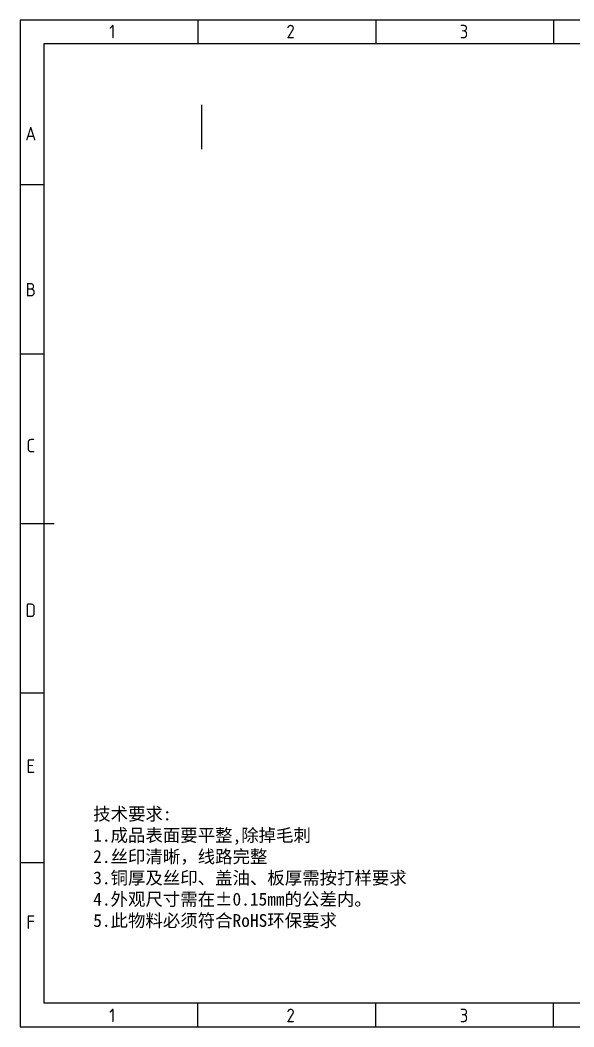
# Model space of a CAD drawing. Header units: inches. Extents: x 32166 to 66782, y 2386 to 7162.
# Drawn here: x 32166 to 33181, y 2386 to 4229 of the extents above; entities that cross this region are included whole.
import ezdxf
from ezdxf.enums import TextEntityAlignment as Align

# ---------------------------------------------------------------- set-up
doc = ezdxf.new("R2010")
doc.units = ezdxf.units.IN
doc.header["$LTSCALE"] = 0.64311
doc.header["$MEASUREMENT"] = 0
doc.layers.get('0').update_dxf_attribs({"linetype": 'CONTINUOUS'})
doc.layers.add('TOPOVERLAY', color=2, linetype='CONTINUOUS')
doc.styles.add('gb', font='gbeitc.shx', dxfattribs={"bigfont": 'gbcbig.shx'})
doc.styles.add('ISO Proportional', font='isocp')

msp = doc.modelspace()

# ---------------------------------------------------------------- linework, layer by layer
for p, q in [((32491.9, 4228.6), (32491.9, 4185.2)), ((32817.7, 4228.6), (32817.7, 4185.2)), ((33143.4, 4228.6), (33143.4, 4185.2)), ((34728.7, 4185.2), (32209.6, 4185.2)), ((32209.6, 4185.2), (32209.6, 2429.3)), ((32166.2, 3927.7), (32209.6, 3927.7)), ((32166.2, 3617.5), (32209.6, 3617.5)), ((32166.2, 3307.2), (32228.3, 3307.2)), ((32166.2, 2997), (32209.6, 2997)), ((32166.2, 2997), (32209.6, 2997)), ((32166.2, 2686.8), (32209.6, 2686.8)), ((34728.7, 2429.3), (32209.6, 2429.3)), ((32491.9, 2385.9), (32491.9, 2429.3)), ((32817.7, 2385.9), (32817.7, 2429.3)), ((33143.4, 2385.9), (33143.4, 2429.3))]:
    msp.add_line(p, q)
msp.add_lwpolyline([(32166.2, 2385.9), (34772.1, 2385.9), (34772.1, 4228.6), (32166.2, 4228.6)], close=True)
at = {"layer": 'TOPOVERLAY'}
msp.add_line((32498.9, 3992.2), (32498.9, 4073.5), dxfattribs=at)

# ---------------------------------------------------------------- texts
at = {"style": 'ISO Proportional'}
for s, p in [('1', (32334.9, 4207.7)), ('2', (32661.8, 4207.7)), ('3', (32979.4, 4207.7)), ('A', (32185.7, 4020.8)), ('B', (32185.7, 3735.3)), ('C', (32185.7, 3449.9)), ('D', (32185.7, 3148.4)), ('E', (32185.7, 2863)), ('F', (32185.7, 2577.6)), ('1', (32334.9, 2406.8)), ('2', (32661.8, 2406.8)), ('3', (32979.4, 2406.8))]:
    msp.add_text(s, height=24.8, dxfattribs=at).set_placement(p, align=Align.MIDDLE)
at = {"lineweight": -2, "insert": (32300.1, 2787.3), "char_height": 23.4, "attachment_point": 1, "style": 'gb'}
msp.add_mtext('{\\fSimSun|b0|i0|c134|p2;技术要求\\fSimSun|b0|i0|c0|p2;:\\fSimSun|b0|i0|c134|p2;\\P\\fSimSun|b0|i0|c0|p2;1.\\fSimSun|b0|i0|c134|p2;成品表面要平整\\fSimSun|b0|i0|c0|p2;,\\fSimSun|b0|i0|c134|p2;除掉毛刺\\P\\fSimSun|b0|i0|c0|p2;2.\\fSimSun|b0|i0|c134|p2;丝印清晰，线路完整\\P\\fSimSun|b0|i0|c0|p2;3.\\fSimSun|b0|i0|c134|p2;铜厚及丝印、盖油、板厚需按打样要求\\P\\fSimSun|b0|i0|c0|p2;4.\\fSimSun|b0|i0|c134|p2;外观尺寸需在±0.15mm的公差内。\\P\\fSimSun|b0|i0|c0|p2;5.\\fSimSun|b0|i0|c134|p2;此物料必须符合RoHS环保要求}', dxfattribs=at)

doc.saveas('drawing.dxf')
